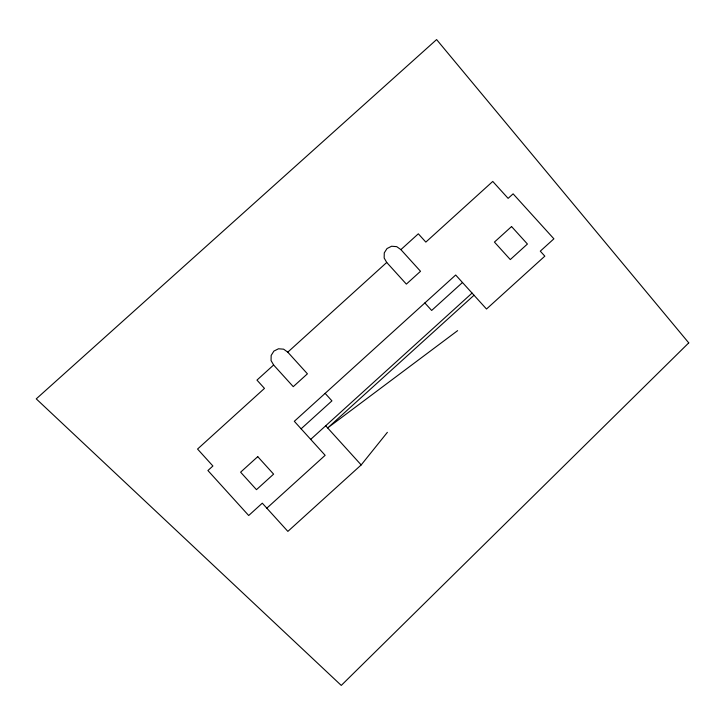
<?xml version="1.0" encoding="UTF-8"?>
<svg xmlns="http://www.w3.org/2000/svg" width="725" height="725" viewBox="0 0 725 725"><rect width="100%" height="100%" fill="white"/><g stroke="black" fill="none" stroke-linecap="round" stroke-linejoin="round"><path stroke-width="1.09" d="M273.624 365.001L293.253 386.661L307.418 373.819L287.78 352.16L283.611 349.178L278.491 348.779L273.905 351.081L271.168 355.422L271.059 360.552L273.624 365.001L256.958 380.099L264.471 388.392L197.553 449.056L212.905 466.003L207.912 470.534L248.693 515.511L262.296 503.177L287.87 531.389L361.186 464.933L387.377 432.336M287.78 352.16L386.724 262.459L384.168 258.018L384.268 252.88L387.005 248.548L391.591 246.246L396.711 246.645L400.889 249.627L420.518 271.286L406.362 284.118L386.724 262.459M400.889 249.627L418.325 233.812L425.838 242.096L492.764 181.431L508.116 198.369L513.119 193.838L553.9 238.824L540.297 251.158L544.828 256.152L486.511 309.022L455.681 275.011L294.314 421.307L325.144 455.309L266.827 508.18M301.111 428.801L331.932 400.862L325.135 393.358M462.478 282.505L431.656 310.454L424.859 302.95M310.699 439.377L472.066 293.09M474.023 295.247L327.655 427.949L457.629 330.645M325.697 425.783L361.186 464.933M688.75 342.88L341.267 685.424L36.25 398.868L436.595 39.576L688.75 342.88M257.747 456.65L240.609 472.183L256.469 489.674L273.606 474.141L257.747 456.65M511.56 226.544L494.432 242.078L510.291 259.568L527.419 244.035L511.56 226.544"/></g></svg>
